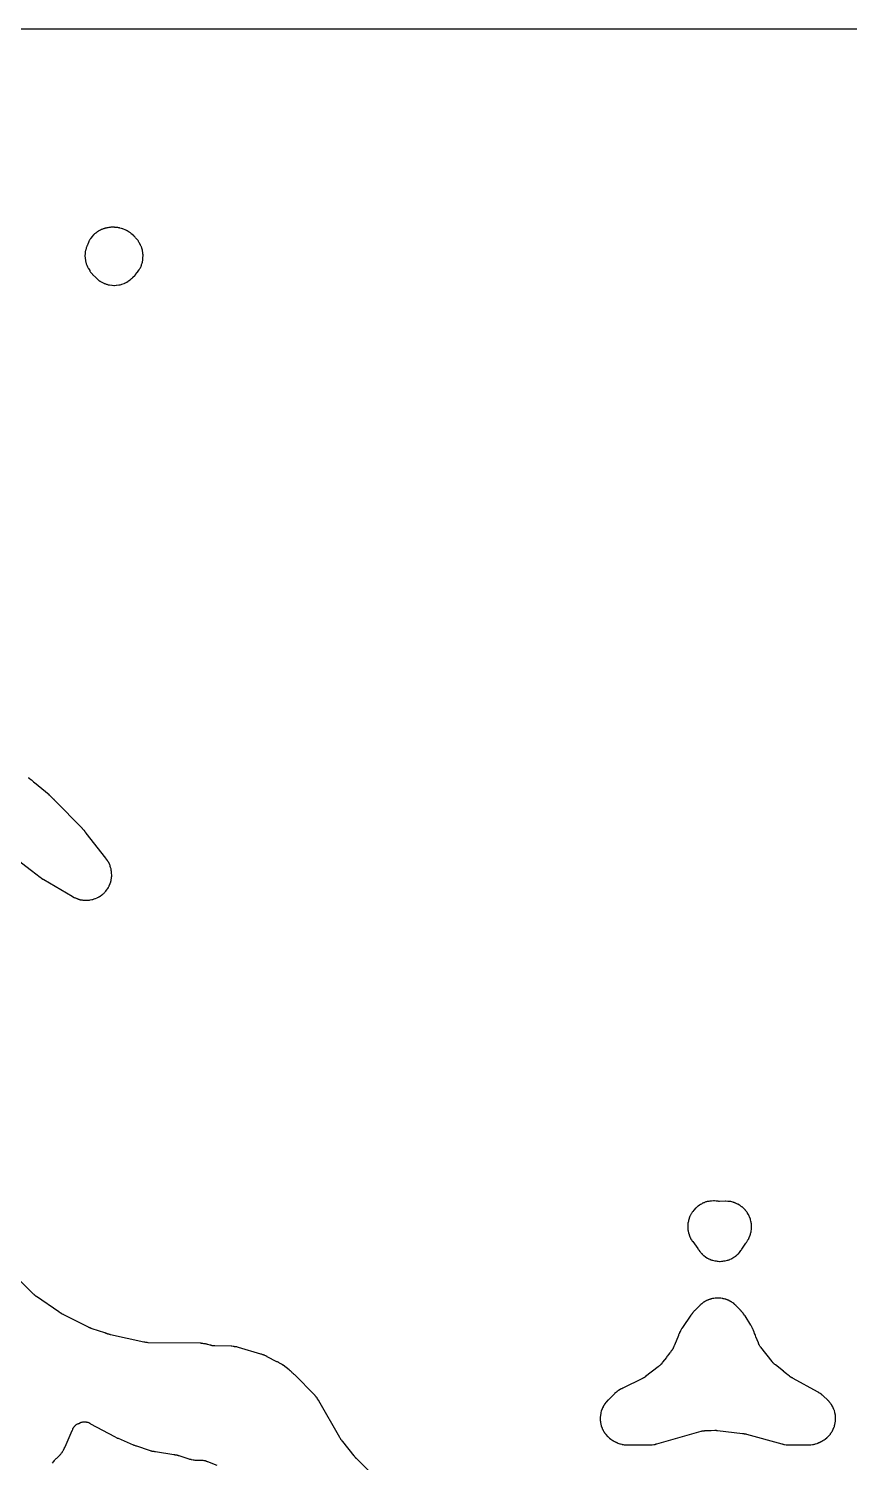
# Model space of a CAD drawing. Header units: millimetres. Extents: x 0 to 300, y 0 to 300.
# Drawn here: x 81.4 to 161.5, y 160 to 300.1 of the extents above; entities that cross this region are included whole.
import ezdxf

# ---------------------------------------------------------------- set-up
doc = ezdxf.new("R2010")
doc.units = ezdxf.units.MM
doc.layers.add('CUT', color=7, linetype='CONTINUOUS')

msp = doc.modelspace()

# ---------------------------------------------------------------- linework, layer by layer
at = {"layer": 'CUT'}
for points in [[(0.57, 300.05), (299.43, 300.05)], [(77.44, 221.07), (82.52, 217.15), (82.56, 217.13), (82.58, 217.12), (82.61, 217.09), (82.63, 217.08), (82.65, 217.07), (82.66, 217.06), (82.79, 216.98), (82.81, 216.97), (82.83, 216.95), (82.85, 216.94), (82.88, 216.92), (85.65, 215.29), (85.78, 215.21), (85.82, 215.18), (85.87, 215.16), (85.93, 215.14), (85.97, 215.13), (85.98, 215.13), (86.13, 215.07), (86.17, 215.06), (86.19, 215.04), (86.2, 215.04), (86.22, 215.03), (86.24, 215.02), (86.27, 215.01), (86.29, 215.01), (86.3, 215), (86.31, 215), (86.33, 214.99), (86.34, 214.99), (86.35, 214.99), (86.36, 214.99), (86.38, 214.98), (86.4, 214.97), (86.43, 214.97), (86.45, 214.96), (86.47, 214.96), (86.48, 214.96), (86.5, 214.95), (86.54, 214.95), (86.56, 214.95), (86.65, 214.93), (86.69, 214.92), (86.75, 214.91), (86.78, 214.91), (86.81, 214.91), (86.84, 214.9), (86.9, 214.9), (86.95, 214.9), (86.98, 214.9), (87.18, 214.91), (87.22, 214.91), (87.28, 214.91), (87.34, 214.92), (87.43, 214.94), (87.59, 214.97), (87.6, 214.97), (87.64, 214.98), (87.67, 214.98), (87.73, 215), (87.82, 215.03), (87.9, 215.06), (87.93, 215.08), (88.09, 215.14), (88.14, 215.16), (88.24, 215.21), (88.27, 215.23), (88.29, 215.24), (88.3, 215.25), (88.33, 215.27), (88.35, 215.28), (88.38, 215.3), (88.4, 215.32), (88.55, 215.42), (88.62, 215.47), (88.64, 215.49), (88.69, 215.53), (88.74, 215.57), (88.78, 215.61), (88.82, 215.66), (88.84, 215.69), (88.86, 215.71), (88.9, 215.75), (88.95, 215.8), (89.02, 215.89), (89.05, 215.94), (89.06, 215.95), (89.07, 215.96), (89.07, 215.97), (89.08, 215.98), (89.09, 215.99), (89.09, 216), (89.1, 216.01), (89.11, 216.02), (89.12, 216.04), (89.14, 216.06), (89.19, 216.14), (89.22, 216.19), (89.24, 216.24), (89.26, 216.29), (89.26, 216.32), (89.28, 216.35), (89.3, 216.38), (89.36, 216.55), (89.38, 216.58), (89.39, 216.6), (89.39, 216.61), (89.41, 216.65), (89.42, 216.68), (89.43, 216.72), (89.44, 216.76), (89.45, 216.78), (89.46, 216.83), (89.46, 216.84), (89.47, 216.88), (89.47, 216.92), (89.47, 216.94), (89.47, 216.95), (89.49, 217.03), (89.5, 217.07), (89.51, 217.13), (89.51, 217.16), (89.51, 217.19), (89.52, 217.22), (89.52, 217.28), (89.52, 217.33), (89.52, 217.36), (89.51, 217.56), (89.51, 217.6), (89.51, 217.66), (89.5, 217.72), (89.48, 217.8), (89.46, 217.92), (89.45, 217.99), (89.43, 218.05), (89.41, 218.11), (89.39, 218.15), (89.38, 218.18), (89.38, 218.19), (89.37, 218.24), (89.36, 218.29), (89.34, 218.35), (89.32, 218.4), (89.21, 218.62), (89.19, 218.65), (89.18, 218.67), (89.17, 218.68), (89.15, 218.71), (89.14, 218.73), (89.12, 218.76), (89.1, 218.8), (89, 218.93), (88.99, 218.93), (88.98, 218.96), (88.97, 218.96), (88.96, 218.98), (88.94, 219), (87.02, 221.46), (87.02, 221.47), (87.01, 221.48), (86.99, 221.5), (86.99, 221.51), (86.98, 221.52), (86.97, 221.53), (86.96, 221.54), (86.95, 221.56), (86.95, 221.57), (86.94, 221.59), (86.93, 221.6), (86.92, 221.61), (86.91, 221.62), (86.91, 221.63), (86.9, 221.64), (86.89, 221.65), (86.88, 221.67), (86.86, 221.69), (86.85, 221.7), (86.84, 221.72), (86.83, 221.75), (86.78, 221.79), (86.68, 221.89), (86.67, 221.9), (86.67, 221.91), (83.95, 224.68), (83.94, 224.68), (83.93, 224.69), (83.92, 224.7), (83.91, 224.72), (83.89, 224.74), (83.88, 224.75), (83.84, 224.79), (83.83, 224.79), (83.72, 224.9), (83.65, 224.97), (83.61, 225.02), (83.57, 225.05), (83.55, 225.07), (83.51, 225.11), (83.47, 225.14), (83.46, 225.15), (83.45, 225.15), (83.45, 225.16), (83.44, 225.16), (83.43, 225.17), (83.41, 225.19), (83.4, 225.2), (81.98, 226.38), (81.96, 226.39), (81.95, 226.41), (81.94, 226.41), (81.93, 226.42), (81.93, 226.43), (81.89, 226.47), (81.85, 226.51), (81.78, 226.57), (81.71, 226.63), (81.68, 226.65), (81.64, 226.68), (81.47, 226.8), (81.46, 226.82), (81.45, 226.82), (81.4, 226.86)], [(115.17, 158.61), (113.54, 160.24), (113.52, 160.26), (113.48, 160.31), (113.45, 160.33), (113.43, 160.34), (113.43, 160.35), (113.4, 160.36), (113.38, 160.38), (113.34, 160.42), (113.32, 160.44), (113.29, 160.48), (113.26, 160.53), (113.24, 160.58), (113.2, 160.62), (113.2, 160.63), (112.07, 162.03), (112.06, 162.03), (112.05, 162.04), (112.04, 162.05), (112.04, 162.06), (112.03, 162.07), (112, 162.12), (111.96, 162.17), (111.93, 162.2), (111.91, 162.23), (111.9, 162.24), (111.89, 162.25), (111.88, 162.26), (111.86, 162.29), (111.85, 162.31), (111.82, 162.37), (111.79, 162.41), (111.78, 162.43), (109.74, 166), (109.73, 166.02), (109.7, 166.06), (109.7, 166.07), (109.62, 166.19), (109.6, 166.23), (109.59, 166.24), (109.59, 166.25), (109.57, 166.29), (109.53, 166.33), (109.49, 166.37), (109.49, 166.38), (109.46, 166.41), (109.45, 166.43), (109.39, 166.5), (109.38, 166.5), (109.37, 166.51), (109.35, 166.55), (109.31, 166.59), (107.39, 168.55), (107.34, 168.59), (107.3, 168.62), (107.29, 168.63), (107.25, 168.65), (107.23, 168.67), (107.21, 168.69), (107.19, 168.71), (107.15, 168.75), (107.1, 168.8), (107.03, 168.86), (106.96, 168.92), (106.95, 168.93), (106.89, 168.99), (106.85, 169.02), (106.84, 169.03), (106.25, 169.48), (106.22, 169.5), (106.19, 169.52), (106.18, 169.53), (106.1, 169.58), (106.09, 169.58), (106.04, 169.61), (105.91, 169.69), (105.86, 169.72), (105.85, 169.72), (105.82, 169.74), (105.81, 169.75), (105.8, 169.76), (105.78, 169.77), (105.76, 169.78), (105.7, 169.8), (105.68, 169.81), (105.64, 169.82), (104.71, 170.31), (104.69, 170.32), (104.68, 170.33), (104.67, 170.34), (104.66, 170.34), (104.62, 170.37), (104.58, 170.39), (104.57, 170.39), (104.54, 170.4), (104.53, 170.41), (104.52, 170.41), (104.47, 170.43), (104.46, 170.43), (104.45, 170.43), (104.44, 170.44), (104.42, 170.45), (104.41, 170.45), (104.38, 170.46), (104.34, 170.48), (104.3, 170.49), (104.26, 170.51), (104.2, 170.53), (104.14, 170.55), (104.08, 170.56), (101.88, 171.22), (101.8, 171.25), (101.74, 171.27), (101.67, 171.28), (101.61, 171.28), (101.6, 171.28), (101.51, 171.29), (101.48, 171.3), (101.46, 171.3), (101.44, 171.31), (101.43, 171.31), (101.37, 171.32), (101.25, 171.33), (101.2, 171.33), (101.17, 171.33), (99.58, 171.38), (99.56, 171.38), (99.54, 171.38), (99.53, 171.38), (99.45, 171.39), (99.4, 171.39), (99.37, 171.39), (99.36, 171.39), (99.33, 171.39), (99.29, 171.4), (99.25, 171.41), (99.23, 171.42), (99.22, 171.42), (99.21, 171.43), (99.18, 171.43), (99.16, 171.44), (99.12, 171.45), (98.9, 171.5), (98.88, 171.51), (98.87, 171.51), (98.8, 171.53), (98.77, 171.53), (98.76, 171.53), (98.74, 171.54), (98.68, 171.56), (98.63, 171.57), (98.62, 171.57), (98.58, 171.58), (98.53, 171.58), (98.52, 171.58), (98.5, 171.58), (98.4, 171.6), (98.36, 171.61), (98.35, 171.61), (98.31, 171.61), (98.3, 171.61), (98.24, 171.62), (98.19, 171.62), (98.14, 171.62), (93.07, 171.68), (92.97, 171.69), (92.96, 171.69), (92.9, 171.7), (92.84, 171.7), (92.75, 171.72), (92.7, 171.72), (92.66, 171.73), (89.41, 172.46), (89.37, 172.47), (89.35, 172.48), (89.34, 172.48), (89.3, 172.49), (89.25, 172.5), (89.24, 172.5), (89.23, 172.5), (89.23, 172.51), (89.2, 172.51), (89.18, 172.52), (89.17, 172.52), (89.16, 172.52), (89.14, 172.53), (89.13, 172.53), (89.11, 172.54), (89.1, 172.54), (89.09, 172.54), (89.09, 172.55), (89.08, 172.55), (89.07, 172.55), (89.06, 172.55), (89.04, 172.56), (89.03, 172.57), (89.02, 172.57), (89, 172.58), (88.99, 172.58), (88.98, 172.59), (88.95, 172.6), (88.93, 172.61), (88.91, 172.61), (88.89, 172.62), (88.88, 172.62), (88.87, 172.62), (88.87, 172.63), (88.84, 172.63), (87.62, 173.04), (87.6, 173.05), (87.54, 173.07), (87.51, 173.08), (87.49, 173.09), (87.48, 173.09), (87.46, 173.1), (87.44, 173.11), (87.41, 173.12), (87.39, 173.13), (87.38, 173.13), (87.36, 173.14), (87.34, 173.15), (87.33, 173.16), (87.32, 173.16), (87.31, 173.17), (87.28, 173.18), (87.24, 173.21), (84.85, 174.41), (84.81, 174.42), (84.8, 174.43), (84.79, 174.43), (84.78, 174.44), (84.72, 174.46), (84.71, 174.47), (84.67, 174.48), (84.65, 174.5), (84.63, 174.51), (84.62, 174.52), (84.6, 174.54), (84.58, 174.55), (84.58, 174.56), (84.56, 174.57), (84.55, 174.57), (84.53, 174.58), (84.52, 174.58), (84.52, 174.59), (84.51, 174.59), (84.5, 174.59), (84.47, 174.62), (84.46, 174.62), (84.43, 174.65), (84.38, 174.68), (84.36, 174.69), (82.18, 176.19), (82.17, 176.19), (82.15, 176.2), (82.09, 176.25), (82.08, 176.25), (82.04, 176.29), (82.02, 176.3), (82, 176.32), (81.99, 176.33), (81.98, 176.34), (81.94, 176.38), (81.89, 176.42), (81.88, 176.42), (81.86, 176.44), (81.84, 176.45), (78.69, 179.61)], [(83.74, 159.92), (83.85, 160.05), (83.88, 160.09), (83.93, 160.16), (83.94, 160.17), (83.94, 160.18), (83.97, 160.23), (83.98, 160.25), (84, 160.27), (84.01, 160.28), (84.02, 160.29), (84.06, 160.33), (84.07, 160.34), (84.11, 160.37), (84.16, 160.41), (84.21, 160.45), (84.26, 160.5), (84.28, 160.52), (84.32, 160.55), (84.36, 160.6), (84.41, 160.65), (84.42, 160.66), (84.43, 160.67), (84.48, 160.72), (84.52, 160.78), (84.54, 160.8), (84.63, 160.93), (84.65, 160.95), (84.67, 160.97), (84.71, 161.02), (84.73, 161.05), (84.76, 161.09), (84.78, 161.14), (84.8, 161.19), (84.88, 161.34), (84.93, 161.45), (84.94, 161.46), (84.96, 161.5), (85.67, 163.09), (85.68, 163.1), (85.7, 163.15), (85.72, 163.21), (85.72, 163.23), (85.72, 163.24), (85.73, 163.24), (85.73, 163.25), (85.73, 163.26), (85.73, 163.27), (85.74, 163.29), (85.76, 163.32), (85.78, 163.35), (85.79, 163.37), (85.8, 163.4), (85.81, 163.41), (85.81, 163.42), (85.84, 163.45), (85.85, 163.47), (85.86, 163.47), (85.87, 163.5), (85.88, 163.51), (85.93, 163.55), (85.94, 163.58), (85.97, 163.6), (86.02, 163.65), (86.08, 163.69), (86.13, 163.72), (86.19, 163.75), (86.2, 163.75), (86.23, 163.76), (86.25, 163.77), (86.29, 163.79), (86.3, 163.79), (86.46, 163.87), (86.47, 163.88), (86.53, 163.91), (86.59, 163.92), (86.62, 163.93), (86.63, 163.93), (86.7, 163.94), (86.71, 163.94), (86.75, 163.95), (86.79, 163.95), (86.82, 163.95), (86.86, 163.95), (86.92, 163.95), (86.99, 163.94), (87, 163.94), (87.04, 163.94), (87.07, 163.93), (87.15, 163.92), (87.16, 163.92), (87.19, 163.91), (87.24, 163.9), (87.25, 163.89), (87.29, 163.87), (87.31, 163.86), (87.36, 163.83), (87.37, 163.82), (87.38, 163.82), (87.41, 163.8), (87.46, 163.77), (89.78, 162.52), (90.03, 162.39), (90.04, 162.38), (90.06, 162.37), (90.14, 162.34), (90.15, 162.34), (91.62, 161.71), (91.67, 161.69), (91.69, 161.68), (91.75, 161.66), (91.8, 161.64), (91.82, 161.64), (91.87, 161.62), (91.9, 161.61), (91.91, 161.61), (91.93, 161.6), (93.19, 161.17), (93.28, 161.14), (93.34, 161.12), (93.41, 161.11), (93.42, 161.11), (93.45, 161.1), (93.47, 161.09), (93.48, 161.09), (93.5, 161.08), (93.56, 161.07), (93.59, 161.07), (93.61, 161.07), (93.62, 161.07), (93.69, 161.05), (93.75, 161.05), (93.76, 161.05), (93.78, 161.05), (95.57, 160.77), (95.63, 160.76), (95.65, 160.75), (95.66, 160.75), (95.68, 160.74), (95.71, 160.74), (95.74, 160.73), (95.8, 160.73), (95.83, 160.73), (95.85, 160.73), (95.86, 160.73), (95.86, 160.72), (95.87, 160.72), (95.88, 160.72), (95.89, 160.72), (95.9, 160.71), (95.91, 160.71), (95.92, 160.71), (95.96, 160.69), (95.98, 160.69), (96, 160.68), (96.01, 160.68), (96.02, 160.67), (96.03, 160.67), (96.05, 160.66), (96.07, 160.66), (97.04, 160.34), (97.06, 160.34), (97.1, 160.32), (97.12, 160.32), (97.13, 160.32), (97.17, 160.3), (97.23, 160.29), (97.28, 160.28), (97.47, 160.24), (97.53, 160.23), (97.63, 160.22), (97.69, 160.22), (97.76, 160.22), (98.36, 160.19), (98.39, 160.19), (98.43, 160.19), (98.52, 160.18), (98.56, 160.18), (98.58, 160.17), (98.59, 160.17), (98.6, 160.17), (98.64, 160.16), (98.66, 160.15), (98.67, 160.15), (98.68, 160.15), (98.69, 160.14), (98.7, 160.14), (98.71, 160.14), (98.72, 160.13), (98.73, 160.13), (98.75, 160.12), (98.76, 160.12), (98.77, 160.12), (98.84, 160.08), (98.87, 160.07), (99.78, 159.73)]]:
    msp.add_lwpolyline(points, dxfattribs=at)
for points in [[(86.96, 277.33), (86.98, 277.28), (87, 277.22), (87, 277.21), (87.02, 277.14), (87.04, 277.07), (87.09, 276.94), (87.1, 276.91), (87.11, 276.89), (87.11, 276.88), (87.12, 276.86), (87.12, 276.85), (87.13, 276.84), (87.13, 276.83), (87.14, 276.81), (87.16, 276.77), (87.23, 276.64), (87.25, 276.61), (87.37, 276.41), (87.38, 276.39), (87.4, 276.36), (87.41, 276.34), (87.46, 276.27), (87.51, 276.21), (87.58, 276.14), (87.62, 276.09), (87.64, 276.08), (87.65, 276.07), (87.66, 276.06), (87.66, 276.05), (87.98, 275.73), (88.1, 275.61), (88.14, 275.57), (88.19, 275.53), (88.27, 275.46), (88.31, 275.43), (88.35, 275.41), (88.37, 275.39), (88.39, 275.38), (88.43, 275.35), (88.48, 275.32), (88.56, 275.28), (88.74, 275.19), (88.78, 275.17), (88.8, 275.16), (88.86, 275.14), (88.97, 275.1), (89.04, 275.08), (89.11, 275.06), (89.12, 275.06), (89.18, 275.04), (89.23, 275.02), (89.29, 275.01), (89.53, 274.98), (89.56, 274.98), (89.72, 274.97), (89.8, 274.97), (89.96, 274.98), (89.99, 274.98), (90.23, 275.01), (90.29, 275.02), (90.3, 275.03), (90.33, 275.04), (90.34, 275.04), (90.44, 275.06), (90.52, 275.09), (90.74, 275.17), (90.8, 275.19), (90.84, 275.21), (90.87, 275.23), (90.92, 275.25), (90.96, 275.27), (90.97, 275.27), (91.02, 275.3), (91.1, 275.35), (91.11, 275.36), (91.14, 275.38), (91.17, 275.4), (91.33, 275.52), (91.39, 275.58), (91.41, 275.59), (91.42, 275.6), (91.46, 275.63), (91.51, 275.67), (91.54, 275.71), (91.58, 275.75), (91.58, 275.76), (91.77, 275.95), (91.83, 276.01), (91.85, 276.04), (92.01, 276.22), (92.04, 276.27), (92.16, 276.45), (92.18, 276.47), (92.19, 276.49), (92.2, 276.5), (92.2, 276.51), (92.21, 276.52), (92.23, 276.55), (92.23, 276.56), (92.24, 276.56), (92.24, 276.57), (92.28, 276.63), (92.32, 276.69), (92.36, 276.77), (92.38, 276.81), (92.4, 276.87), (92.42, 276.92), (92.43, 276.98), (92.44, 277), (92.48, 277.15), (92.49, 277.16), (92.51, 277.22), (92.53, 277.27), (92.54, 277.33), (92.55, 277.39), (92.56, 277.44), (92.57, 277.56), (92.57, 277.61), (92.57, 277.69), (92.58, 277.87), (92.58, 277.9), (92.58, 277.94), (92.58, 278), (92.57, 278.03), (92.57, 278.06), (92.57, 278.09), (92.56, 278.15), (92.55, 278.19), (92.52, 278.35), (92.51, 278.4), (92.48, 278.52), (92.48, 278.53), (92.47, 278.58), (92.46, 278.63), (92.44, 278.69), (92.42, 278.74), (92.4, 278.78), (92.37, 278.82), (92.36, 278.84), (92.34, 278.89), (92.33, 278.92), (92.31, 278.96), (92.29, 278.99), (92.28, 279), (92.28, 279.01), (92.26, 279.06), (92.23, 279.1), (92.22, 279.12), (92.21, 279.13), (92.2, 279.16), (92.18, 279.19), (92.14, 279.25), (92.14, 279.26), (92.13, 279.27), (92.12, 279.3), (92.09, 279.35), (92.06, 279.39), (92.03, 279.43), (91.97, 279.49), (91.95, 279.51), (91.85, 279.62), (91.81, 279.67), (91.77, 279.7), (91.76, 279.71), (91.73, 279.75), (91.67, 279.8), (91.48, 279.98), (91.46, 279.99), (91.45, 280), (91.42, 280.03), (91.39, 280.07), (91.35, 280.1), (91.28, 280.15), (91.25, 280.17), (91.24, 280.17), (91.23, 280.18), (91.2, 280.2), (91.19, 280.2), (91.18, 280.21), (91.15, 280.23), (91.14, 280.24), (91.1, 280.26), (91.06, 280.29), (91.01, 280.31), (90.99, 280.32), (90.97, 280.33), (90.96, 280.33), (90.89, 280.37), (90.84, 280.39), (90.66, 280.46), (90.63, 280.47), (90.6, 280.48), (90.48, 280.52), (90.44, 280.53), (90.31, 280.57), (90.3, 280.57), (90.27, 280.58), (90.24, 280.59), (90.19, 280.61), (90.13, 280.62), (90.07, 280.62), (90.03, 280.62), (89.84, 280.64), (89.79, 280.65), (89.76, 280.65), (89.75, 280.65), (89.64, 280.66), (89.56, 280.66), (89.46, 280.65), (89.45, 280.65), (89.42, 280.65), (89.37, 280.64), (89.31, 280.63), (89.3, 280.63), (89.23, 280.63), (89.15, 280.61), (89.11, 280.6), (89.03, 280.58), (88.98, 280.57), (88.96, 280.57), (88.9, 280.56), (88.89, 280.55), (88.86, 280.54), (88.85, 280.54), (88.84, 280.54), (88.79, 280.52), (88.78, 280.52), (88.77, 280.51), (88.74, 280.5), (88.73, 280.5), (88.72, 280.49), (88.71, 280.49), (88.7, 280.49), (88.68, 280.48), (88.61, 280.46), (88.56, 280.44), (88.5, 280.42), (88.46, 280.39), (88.45, 280.39), (88.44, 280.38), (88.4, 280.37), (88.34, 280.34), (88.27, 280.3), (88.22, 280.26), (88.21, 280.26), (88.19, 280.25), (88.18, 280.24), (88.17, 280.23), (88.14, 280.21), (88.13, 280.2), (88.1, 280.19), (87.99, 280.11), (87.96, 280.08), (87.95, 280.08), (87.95, 280.07), (87.94, 280.07), (87.94, 280.06), (87.93, 280.06), (87.91, 280.04), (87.89, 280.03), (87.85, 280), (87.79, 279.94), (87.76, 279.91), (87.72, 279.87), (87.62, 279.75), (87.61, 279.74), (87.49, 279.59), (87.46, 279.54), (87.45, 279.53), (87.44, 279.52), (87.42, 279.49), (87.42, 279.48), (87.4, 279.46), (87.39, 279.44), (87.33, 279.34), (87.3, 279.29), (87.28, 279.25), (87.28, 279.24), (87.26, 279.2), (87.26, 279.19), (87.24, 279.14), (87.24, 279.12), (87.23, 279.09), (87.22, 279.08), (87.12, 278.85), (87.1, 278.81), (87.08, 278.77), (87.06, 278.71), (87.04, 278.65), (87.03, 278.61), (86.99, 278.45), (86.97, 278.39), (86.95, 278.34), (86.94, 278.28), (86.92, 278.12), (86.92, 278.07), (86.92, 278.05), (86.92, 278.04), (86.91, 277.89), (86.91, 277.82), (86.92, 277.66), (86.92, 277.63), (86.95, 277.39)], [(145.8, 182.53), (145.81, 182.48), (145.81, 182.46), (145.83, 182.4), (145.88, 182.26), (145.88, 182.25), (145.89, 182.22), (145.89, 182.19), (145.91, 182.14), (145.93, 182.09), (145.93, 182.08), (145.95, 182.04), (145.95, 182.03), (145.96, 182.01), (145.97, 181.99), (145.98, 181.98), (146.06, 181.81), (146.09, 181.77), (146.09, 181.76), (146.1, 181.75), (146.11, 181.72), (146.15, 181.67), (146.18, 181.61), (146.2, 181.6), (146.21, 181.59), (146.23, 181.57), (146.23, 181.56), (146.73, 180.89), (146.74, 180.87), (146.75, 180.84), (146.76, 180.82), (146.79, 180.77), (146.83, 180.72), (146.94, 180.59), (146.95, 180.57), (146.96, 180.56), (146.98, 180.53), (147.02, 180.48), (147.03, 180.48), (147.06, 180.44), (147.07, 180.43), (147.1, 180.4), (147.11, 180.38), (147.15, 180.35), (147.16, 180.34), (147.17, 180.33), (147.21, 180.28), (147.26, 180.24), (147.31, 180.2), (147.32, 180.19), (147.48, 180.07), (147.53, 180.04), (147.68, 179.95), (147.74, 179.91), (147.75, 179.91), (147.76, 179.91), (147.77, 179.9), (147.78, 179.9), (147.79, 179.89), (147.8, 179.89), (147.82, 179.87), (147.9, 179.83), (147.91, 179.82), (147.92, 179.82), (147.95, 179.81), (147.97, 179.8), (148.01, 179.79), (148.02, 179.78), (148.04, 179.78), (148.05, 179.77), (148.09, 179.76), (148.11, 179.75), (148.16, 179.74), (148.17, 179.74), (148.18, 179.74), (148.38, 179.69), (148.45, 179.67), (148.5, 179.67), (148.52, 179.67), (148.53, 179.67), (148.63, 179.65), (148.67, 179.64), (148.69, 179.64), (148.72, 179.64), (148.73, 179.64), (148.85, 179.63), (148.93, 179.63), (149.06, 179.64), (149.07, 179.64), (149.1, 179.64), (149.12, 179.64), (149.16, 179.65), (149.26, 179.67), (149.27, 179.67), (149.29, 179.67), (149.34, 179.67), (149.41, 179.69), (149.62, 179.74), (149.64, 179.75), (149.69, 179.76), (149.7, 179.76), (149.71, 179.76), (149.75, 179.77), (149.8, 179.79), (149.85, 179.81), (149.9, 179.83), (150.02, 179.89), (150.04, 179.9), (150.08, 179.92), (150.15, 179.96), (150.2, 180), (150.21, 180), (150.23, 180.02), (150.24, 180.02), (150.25, 180.03), (150.28, 180.05), (150.29, 180.06), (150.32, 180.07), (150.43, 180.15), (150.46, 180.18), (150.47, 180.18), (150.47, 180.19), (150.48, 180.19), (150.49, 180.2), (150.51, 180.22), (150.53, 180.23), (150.57, 180.26), (150.63, 180.32), (150.66, 180.35), (150.69, 180.37), (150.77, 180.46), (150.8, 180.5), (150.83, 180.54), (150.84, 180.55), (150.95, 180.71), (151, 180.76), (151.03, 180.81), (151.43, 181.39), (151.48, 181.46), (151.51, 181.52), (151.51, 181.53), (151.54, 181.57), (151.55, 181.59), (151.57, 181.65), (151.59, 181.67), (151.61, 181.7), (151.63, 181.72), (151.65, 181.75), (151.68, 181.79), (151.7, 181.84), (151.71, 181.88), (151.72, 181.89), (151.73, 181.92), (151.74, 181.94), (151.75, 181.98), (151.76, 182), (151.77, 182.02), (151.78, 182.03), (151.79, 182.05), (151.79, 182.06), (151.8, 182.07), (151.81, 182.1), (151.82, 182.12), (151.83, 182.15), (151.83, 182.16), (151.84, 182.18), (151.85, 182.2), (151.85, 182.21), (151.86, 182.23), (151.86, 182.25), (151.87, 182.26), (151.87, 182.29), (151.88, 182.3), (151.91, 182.44), (151.93, 182.49), (151.94, 182.55), (151.97, 182.79), (151.97, 182.82), (151.98, 182.97), (151.98, 183.05), (151.97, 183.18), (151.97, 183.19), (151.97, 183.22), (151.97, 183.24), (151.96, 183.28), (151.94, 183.38), (151.94, 183.39), (151.94, 183.41), (151.94, 183.46), (151.92, 183.54), (151.88, 183.7), (151.86, 183.76), (151.79, 183.97), (151.78, 183.99), (151.76, 184.04), (151.75, 184.05), (151.74, 184.07), (151.73, 184.09), (151.73, 184.1), (151.72, 184.12), (151.71, 184.13), (151.71, 184.14), (151.7, 184.15), (151.7, 184.16), (151.69, 184.18), (151.67, 184.2), (151.65, 184.24), (151.56, 184.39), (151.52, 184.45), (151.46, 184.52), (151.45, 184.54), (151.43, 184.57), (151.4, 184.6), (151.39, 184.62), (151.35, 184.66), (151.33, 184.69), (151.31, 184.71), (151.27, 184.76), (151.23, 184.8), (151.18, 184.84), (151.13, 184.88), (151.09, 184.91), (151.08, 184.91), (151.05, 184.94), (151.05, 184.95), (151.01, 184.97), (150.86, 185.08), (150.79, 185.13), (150.64, 185.21), (150.61, 185.23), (150.41, 185.32), (150.38, 185.33), (150.36, 185.34), (150.33, 185.35), (150.3, 185.36), (150.27, 185.37), (150.25, 185.38), (150.24, 185.38), (150.23, 185.39), (150.22, 185.39), (150.21, 185.39), (150.18, 185.4), (150.16, 185.4), (149.94, 185.46), (149.86, 185.48), (149.79, 185.48), (149.78, 185.48), (149.71, 185.49), (149.67, 185.49), (149.47, 185.5), (149.43, 185.5), (148.86, 185.49), (148.78, 185.49), (148.73, 185.5), (148.66, 185.5), (148.63, 185.5), (148.57, 185.51), (148.54, 185.51), (148.51, 185.51), (148.35, 185.53), (148.31, 185.53), (148.26, 185.53), (148.07, 185.52), (148.03, 185.52), (147.97, 185.52), (147.91, 185.51), (147.82, 185.49), (147.71, 185.47), (147.69, 185.47), (147.66, 185.46), (147.64, 185.46), (147.58, 185.45), (147.53, 185.43), (147.39, 185.37), (147.38, 185.37), (147.36, 185.36), (147.34, 185.36), (147.28, 185.34), (147.23, 185.32), (147.19, 185.3), (147.18, 185.29), (147.17, 185.29), (147.16, 185.28), (147.14, 185.26), (147.13, 185.26), (147.08, 185.23), (146.99, 185.18), (146.97, 185.17), (146.96, 185.16), (146.95, 185.16), (146.93, 185.14), (146.9, 185.12), (146.76, 185.03), (146.75, 185.03), (146.72, 185.01), (146.67, 184.97), (146.63, 184.93), (146.59, 184.89), (146.54, 184.84), (146.52, 184.82), (146.38, 184.67), (146.34, 184.63), (146.24, 184.51), (146.21, 184.48), (146.19, 184.44), (146.1, 184.29), (146.08, 184.26), (145.99, 184.09), (145.96, 184.03), (145.92, 183.93), (145.9, 183.86), (145.89, 183.83), (145.83, 183.63), (145.81, 183.58), (145.78, 183.44), (145.77, 183.39), (145.77, 183.38), (145.77, 183.37), (145.76, 183.31), (145.75, 183.21), (145.75, 183.15), (145.75, 182.91), (145.75, 182.86), (145.76, 182.75), (145.77, 182.69), (145.77, 182.68), (145.77, 182.67), (145.78, 182.63), (145.79, 182.61)], [(137.21, 164.09), (137.21, 164.04), (137.22, 164), (137.23, 163.94), (137.24, 163.85), (137.25, 163.79), (137.25, 163.78), (137.26, 163.77), (137.28, 163.69), (137.28, 163.68), (137.29, 163.64), (137.29, 163.63), (137.29, 163.61), (137.31, 163.55), (137.36, 163.4), (137.37, 163.38), (137.38, 163.35), (137.39, 163.32), (137.41, 163.28), (137.43, 163.23), (137.45, 163.2), (137.46, 163.18), (137.47, 163.17), (137.47, 163.16), (137.47, 163.15), (137.48, 163.13), (137.49, 163.12), (137.5, 163.1), (137.54, 163.04), (137.57, 162.99), (137.58, 162.97), (137.59, 162.95), (137.59, 162.94), (137.62, 162.89), (137.64, 162.87), (137.65, 162.86), (137.69, 162.81), (137.69, 162.8), (137.71, 162.78), (137.71, 162.77), (137.72, 162.75), (137.73, 162.74), (137.74, 162.74), (137.75, 162.73), (137.76, 162.71), (137.76, 162.7), (137.77, 162.69), (137.89, 162.55), (137.91, 162.54), (137.92, 162.53), (137.93, 162.52), (137.94, 162.51), (137.98, 162.47), (138.07, 162.38), (138.1, 162.36), (138.12, 162.35), (138.24, 162.26), (138.25, 162.25), (138.27, 162.23), (138.29, 162.21), (138.3, 162.21), (138.31, 162.2), (138.32, 162.2), (138.34, 162.19), (138.35, 162.18), (138.37, 162.17), (138.39, 162.16), (138.4, 162.15), (138.42, 162.13), (138.44, 162.12), (138.45, 162.12), (138.46, 162.11), (138.47, 162.11), (138.48, 162.1), (138.5, 162.09), (138.51, 162.08), (138.53, 162.07), (138.67, 162), (138.7, 161.99), (138.71, 161.99), (138.72, 161.98), (138.73, 161.97), (138.74, 161.97), (138.75, 161.96), (138.77, 161.95), (138.8, 161.94), (138.81, 161.93), (138.82, 161.93), (138.85, 161.92), (138.87, 161.9), (138.92, 161.88), (139.12, 161.81), (139.14, 161.81), (139.16, 161.8), (139.2, 161.79), (139.3, 161.76), (139.35, 161.75), (139.4, 161.74), (139.42, 161.74), (139.45, 161.73), (139.54, 161.72), (139.55, 161.72), (139.64, 161.71), (139.65, 161.71), (139.66, 161.7), (139.67, 161.7), (139.68, 161.7), (139.69, 161.7), (139.7, 161.7), (139.71, 161.7), (139.74, 161.7), (139.75, 161.7), (139.79, 161.7), (139.81, 161.7), (139.82, 161.7), (139.83, 161.69), (139.86, 161.69), (139.9, 161.69), (139.91, 161.69), (139.94, 161.69), (139.95, 161.69), (142, 161.7), (142.01, 161.7), (142.04, 161.7), (142.08, 161.7), (142.15, 161.7), (142.19, 161.71), (142.23, 161.71), (142.24, 161.71), (142.25, 161.71), (142.26, 161.72), (142.28, 161.72), (142.43, 161.74), (142.44, 161.74), (142.45, 161.74), (142.49, 161.74), (142.56, 161.75), (142.58, 161.76), (142.61, 161.77), (142.62, 161.77), (142.63, 161.77), (142.65, 161.78), (142.68, 161.79), (142.7, 161.79), (142.71, 161.8), (142.72, 161.8), (147.06, 163.03), (147.09, 163.04), (147.1, 163.04), (147.16, 163.06), (147.21, 163.06), (147.23, 163.07), (147.25, 163.07), (147.3, 163.07), (147.38, 163.08), (147.43, 163.09), (147.55, 163.1), (147.61, 163.1), (147.63, 163.1), (148.04, 163.12), (148.38, 163.13), (148.41, 163.13), (148.42, 163.13), (148.44, 163.13), (148.45, 163.13), (148.46, 163.13), (148.51, 163.13), (148.56, 163.12), (148.57, 163.12), (148.63, 163.11), (148.64, 163.11), (151.1, 162.81), (151.17, 162.81), (151.18, 162.81), (151.19, 162.81), (151.2, 162.81), (151.22, 162.81), (151.27, 162.79), (151.29, 162.79), (151.31, 162.79), (151.32, 162.79), (151.34, 162.78), (151.36, 162.78), (151.37, 162.78), (151.38, 162.78), (151.39, 162.77), (151.4, 162.77), (151.41, 162.77), (151.47, 162.76), (154.95, 161.8), (154.98, 161.79), (155.03, 161.78), (155.06, 161.77), (155.12, 161.75), (155.15, 161.75), (155.16, 161.75), (155.17, 161.75), (155.18, 161.74), (155.19, 161.74), (155.2, 161.74), (155.21, 161.74), (155.37, 161.72), (155.38, 161.72), (155.39, 161.71), (155.4, 161.71), (155.42, 161.71), (155.46, 161.71), (155.5, 161.71), (155.51, 161.71), (155.52, 161.71), (155.53, 161.7), (155.6, 161.7), (155.61, 161.7), (155.63, 161.7), (156.46, 161.7), (157.5, 161.7), (157.53, 161.7), (157.58, 161.7), (157.59, 161.7), (157.65, 161.7), (157.66, 161.7), (157.68, 161.7), (157.7, 161.7), (157.71, 161.7), (157.72, 161.71), (157.77, 161.71), (157.78, 161.71), (157.94, 161.73), (157.95, 161.73), (157.96, 161.74), (157.98, 161.74), (157.99, 161.74), (158.01, 161.75), (158.09, 161.77), (158.14, 161.78), (158.15, 161.78), (158.16, 161.78), (158.21, 161.79), (158.21, 161.8), (158.38, 161.85), (158.42, 161.87), (158.43, 161.87), (158.45, 161.88), (158.56, 161.93), (158.58, 161.93), (158.6, 161.94), (158.62, 161.95), (158.63, 161.95), (158.67, 161.97), (158.68, 161.98), (158.69, 161.98), (158.71, 161.99), (158.72, 162), (158.73, 162), (158.74, 162.01), (158.75, 162.01), (158.76, 162.02), (158.77, 162.02), (158.78, 162.03), (158.79, 162.04), (158.83, 162.06), (158.95, 162.12), (159, 162.15), (159.01, 162.16), (159.06, 162.19), (159.16, 162.25), (159.19, 162.28), (159.2, 162.29), (159.33, 162.4), (159.34, 162.41), (159.35, 162.42), (159.37, 162.43), (159.39, 162.44), (159.42, 162.48), (159.43, 162.49), (159.44, 162.5), (159.45, 162.51), (159.52, 162.57), (159.54, 162.6), (159.55, 162.62), (159.67, 162.76), (159.7, 162.81), (159.77, 162.91), (159.78, 162.92), (159.79, 162.93), (159.81, 162.96), (159.84, 163.01), (159.84, 163.02), (159.87, 163.07), (159.88, 163.09), (159.89, 163.1), (159.9, 163.12), (159.91, 163.14), (159.91, 163.15), (159.92, 163.17), (159.93, 163.18), (159.94, 163.19), (159.95, 163.22), (159.95, 163.23), (159.96, 163.26), (159.97, 163.27), (159.97, 163.28), (159.98, 163.29), (159.98, 163.3), (159.98, 163.31), (159.99, 163.33), (160, 163.35), (160.01, 163.36), (160.02, 163.38), (160.02, 163.39), (160.02, 163.41), (160.03, 163.43), (160.04, 163.44), (160.06, 163.51), (160.06, 163.52), (160.09, 163.62), (160.1, 163.65), (160.1, 163.66), (160.11, 163.67), (160.11, 163.68), (160.15, 163.86), (160.15, 163.89), (160.15, 163.91), (160.15, 163.92), (160.16, 163.99), (160.17, 164.09), (160.17, 164.1), (160.17, 164.11), (160.18, 164.12), (160.18, 164.15), (160.18, 164.34), (160.18, 164.39), (160.18, 164.4), (160.18, 164.41), (160.18, 164.42), (160.17, 164.43), (160.16, 164.54), (160.16, 164.55), (160.16, 164.58), (160.16, 164.59), (160.16, 164.62), (160.15, 164.68), (160.13, 164.77), (160.13, 164.79), (160.12, 164.81), (160.12, 164.82), (160.12, 164.84), (160.11, 164.87), (160.06, 165.05), (160.04, 165.1), (160.02, 165.15), (160, 165.2), (159.99, 165.22), (159.98, 165.25), (159.97, 165.27), (159.96, 165.29), (159.96, 165.3), (159.96, 165.31), (159.95, 165.33), (159.9, 165.42), (159.89, 165.43), (159.86, 165.49), (159.85, 165.51), (159.85, 165.52), (159.84, 165.54), (159.74, 165.69), (159.73, 165.7), (159.7, 165.74), (159.64, 165.82), (159.6, 165.87), (159.59, 165.88), (159.56, 165.91), (159.55, 165.93), (159.51, 165.97), (159.46, 166.02), (159.43, 166.05), (159.42, 166.07), (159.4, 166.09), (159.38, 166.1), (159.35, 166.13), (159.04, 166.43), (159.03, 166.44), (159.01, 166.46), (159, 166.47), (158.99, 166.47), (158.95, 166.51), (158.88, 166.57), (158.86, 166.58), (158.85, 166.59), (158.85, 166.6), (158.84, 166.61), (158.83, 166.61), (158.79, 166.64), (158.78, 166.65), (158.74, 166.69), (158.71, 166.7), (158.7, 166.71), (158.69, 166.71), (158.67, 166.72), (158.66, 166.73), (158.64, 166.74), (158.56, 166.79), (158.55, 166.8), (158.54, 166.81), (158.52, 166.82), (158.51, 166.82), (158.5, 166.83), (158.49, 166.84), (158.43, 166.88), (156.04, 168.2), (156.02, 168.21), (156, 168.22), (155.98, 168.23), (155.96, 168.24), (155.9, 168.26), (155.89, 168.26), (155.88, 168.27), (155.87, 168.27), (155.83, 168.3), (155.82, 168.31), (155.81, 168.32), (155.79, 168.34), (155.77, 168.35), (155.76, 168.35), (155.75, 168.36), (155.73, 168.37), (155.7, 168.4), (155.68, 168.41), (155.65, 168.44), (155.56, 168.51), (155.38, 168.65), (155.1, 168.88), (155.09, 168.89), (154.31, 169.53), (154.26, 169.56), (154.23, 169.58), (154.22, 169.59), (154.21, 169.59), (154.2, 169.6), (154.18, 169.62), (154.17, 169.62), (154.15, 169.64), (154.12, 169.67), (154.06, 169.73), (154.04, 169.75), (154.04, 169.76), (154.03, 169.77), (153.99, 169.81), (153.98, 169.83), (152.88, 171.23), (152.87, 171.23), (152.86, 171.24), (152.85, 171.26), (152.81, 171.31), (152.81, 171.32), (152.79, 171.35), (152.75, 171.41), (152.75, 171.42), (152.75, 171.43), (152.74, 171.45), (152.73, 171.46), (152.73, 171.47), (152.72, 171.48), (152.71, 171.5), (152.71, 171.51), (152.71, 171.52), (152.7, 171.52), (152.7, 171.53), (152.7, 171.54), (152.69, 171.55), (152.69, 171.56), (152.68, 171.57), (152.68, 171.58), (152.68, 171.59), (152.67, 171.6), (152.67, 171.61), (152.66, 171.64), (152.65, 171.68), (152.41, 172.25), (152.35, 172.4), (152.32, 172.48), (152.28, 172.58), (152.22, 172.73), (152.21, 172.76), (152.19, 172.82), (152.17, 172.87), (152.15, 172.91), (152.15, 172.93), (152.13, 172.98), (152.1, 173.03), (152.09, 173.04), (152.09, 173.05), (152.08, 173.08), (152.07, 173.09), (152.07, 173.1), (152.04, 173.15), (152, 173.21), (151.99, 173.24), (151.97, 173.29), (151.95, 173.32), (151.94, 173.33), (151.94, 173.34), (151.91, 173.38), (151.91, 173.39), (151.35, 174.29), (151.33, 174.32), (151.3, 174.36), (151.2, 174.5), (151.19, 174.52), (151.17, 174.54), (151.16, 174.55), (151.13, 174.59), (151.02, 174.71), (151, 174.73), (150.99, 174.75), (150.98, 174.76), (150.98, 174.77), (150.97, 174.78), (150.96, 174.78), (150.92, 174.82), (150.91, 174.83), (150.91, 174.84), (150.9, 174.85), (150.8, 174.95), (150.76, 174.99), (150.49, 175.27), (150.47, 175.29), (150.46, 175.3), (150.43, 175.33), (150.38, 175.38), (150.37, 175.39), (150.36, 175.39), (150.35, 175.4), (150.34, 175.41), (150.33, 175.42), (150.32, 175.43), (150.29, 175.45), (150.27, 175.47), (150.26, 175.48), (150.24, 175.5), (150.15, 175.57), (150.1, 175.61), (150.08, 175.62), (150.05, 175.64), (150.01, 175.66), (150, 175.67), (149.96, 175.69), (149.95, 175.69), (149.94, 175.7), (149.93, 175.71), (149.91, 175.72), (149.9, 175.73), (149.88, 175.74), (149.87, 175.74), (149.86, 175.75), (149.85, 175.75), (149.69, 175.83), (149.68, 175.83), (149.64, 175.85), (149.63, 175.86), (149.62, 175.86), (149.54, 175.89), (149.53, 175.89), (149.5, 175.9), (149.48, 175.91), (149.46, 175.92), (149.45, 175.92), (149.41, 175.93), (149.4, 175.94), (149.31, 175.96), (149.22, 175.98), (149.17, 175.99), (149.16, 176), (149.13, 176), (149.12, 176), (148.97, 176.02), (148.92, 176.03), (148.91, 176.03), (148.9, 176.03), (148.87, 176.03), (148.86, 176.03), (148.73, 176.04), (148.67, 176.04), (148.65, 176.04), (148.5, 176.03), (148.48, 176.03), (148.47, 176.03), (148.44, 176.03), (148.42, 176.03), (148.28, 176.01), (148.26, 176.01), (148.24, 176), (148.23, 176), (148.21, 176), (148.17, 175.99), (148.16, 175.99), (148.08, 175.97), (148.04, 175.96), (148.02, 175.95), (147.99, 175.94), (147.98, 175.94), (147.97, 175.94), (147.93, 175.93), (147.93, 175.92), (147.89, 175.91), (147.88, 175.91), (147.83, 175.9), (147.78, 175.88), (147.73, 175.86), (147.7, 175.84), (147.69, 175.84), (147.59, 175.79), (147.57, 175.78), (147.53, 175.77), (147.53, 175.76), (147.52, 175.76), (147.47, 175.74), (147.42, 175.71), (147.41, 175.7), (147.39, 175.69), (147.36, 175.67), (147.35, 175.66), (147.33, 175.65), (147.31, 175.63), (147.3, 175.63), (147.29, 175.62), (147.27, 175.61), (147.26, 175.6), (147.11, 175.49), (147.11, 175.48), (147.1, 175.47), (147.07, 175.45), (147.06, 175.45), (147.05, 175.44), (147.05, 175.43), (147.04, 175.43), (147.03, 175.42), (147.02, 175.41), (146.98, 175.37), (146.94, 175.33), (146.93, 175.32), (146.92, 175.32), (146.91, 175.31), (146.91, 175.3), (146.9, 175.29), (146.89, 175.29), (146.43, 174.82), (146.42, 174.81), (146.41, 174.8), (146.4, 174.79), (146.39, 174.78), (146.34, 174.74), (146.3, 174.69), (146.27, 174.65), (146.26, 174.64), (146.25, 174.62), (146.24, 174.61), (146.2, 174.56), (146.18, 174.53), (146.17, 174.51), (146.14, 174.47), (146.13, 174.46), (146.11, 174.44), (146.09, 174.42), (146.05, 174.37), (145.24, 173.18), (145.22, 173.13), (145.21, 173.12), (145.2, 173.1), (145.19, 173.08), (145.18, 173.07), (145.17, 173.06), (145.15, 173.03), (145.12, 172.97), (145.09, 172.92), (145.07, 172.89), (145.04, 172.84), (145.03, 172.82), (145.02, 172.81), (145.01, 172.79), (144.96, 172.69), (144.93, 172.62), (144.92, 172.6), (144.92, 172.59), (144.91, 172.56), (144.89, 172.53), (144.88, 172.51), (144.86, 172.46), (144.86, 172.45), (144.84, 172.4), (144.45, 171.44), (144.43, 171.4), (144.42, 171.37), (144.42, 171.36), (144.41, 171.35), (144.4, 171.32), (144.39, 171.31), (144.37, 171.26), (144.36, 171.25), (144.36, 171.24), (144.36, 171.23), (144.35, 171.21), (144.35, 171.2), (144.34, 171.19), (144.33, 171.16), (144.33, 171.15), (144.32, 171.14), (144.32, 171.13), (144.31, 171.12), (144.3, 171.1), (144.3, 171.09), (144.27, 171.04), (144.26, 171.02), (144.25, 171.01), (144.24, 171), (144.21, 170.96), (144.2, 170.95), (144.2, 170.94), (144.19, 170.93), (144.18, 170.92), (144.14, 170.88), (144.11, 170.83), (144.11, 170.82), (144.1, 170.81), (144.09, 170.8), (144.05, 170.74), (144.02, 170.71), (144.01, 170.7), (144, 170.69), (143.88, 170.54), (143.77, 170.4), (143.71, 170.32), (143.66, 170.24), (143.29, 169.77), (143.26, 169.73), (143.24, 169.7), (143.14, 169.58), (143.13, 169.57), (143.12, 169.55), (143.08, 169.51), (143.06, 169.49), (143.05, 169.48), (143.02, 169.44), (143.01, 169.44), (143, 169.43), (142.99, 169.42), (142.97, 169.41), (142.93, 169.37), (142.91, 169.36), (142.87, 169.33), (141.62, 168.37), (141.62, 168.36), (141.61, 168.36), (141.6, 168.35), (141.59, 168.34), (141.58, 168.33), (141.57, 168.33), (141.56, 168.32), (141.52, 168.29), (141.48, 168.27), (141.47, 168.26), (141.45, 168.25), (141.44, 168.25), (141.39, 168.23), (141.37, 168.21), (141.36, 168.21), (141.34, 168.2), (139.4, 167.24), (139.37, 167.23), (139.35, 167.22), (139.34, 167.21), (139.31, 167.19), (139.3, 167.19), (139.29, 167.18), (139.28, 167.18), (139.26, 167.17), (139.25, 167.17), (139.19, 167.13), (139.07, 167.06), (139.04, 167.04), (139.03, 167.04), (138.98, 167), (138.97, 167), (138.88, 166.94), (138.85, 166.91), (138.83, 166.9), (138.82, 166.89), (138.79, 166.86), (138.77, 166.85), (138.77, 166.84), (138.76, 166.84), (138.75, 166.83), (138.73, 166.81), (138.71, 166.79), (138.61, 166.71), (138.6, 166.69), (138.59, 166.68), (137.97, 166.08), (137.95, 166.06), (137.92, 166.03), (137.81, 165.92), (137.81, 165.91), (137.8, 165.89), (137.78, 165.87), (137.76, 165.84), (137.66, 165.72), (137.66, 165.71), (137.63, 165.67), (137.62, 165.65), (137.6, 165.62), (137.58, 165.59), (137.54, 165.53), (137.53, 165.51), (137.52, 165.49), (137.5, 165.46), (137.49, 165.43), (137.43, 165.31), (137.42, 165.3), (137.42, 165.29), (137.41, 165.27), (137.41, 165.26), (137.4, 165.25), (137.4, 165.24), (137.39, 165.22), (137.38, 165.2), (137.37, 165.17), (137.37, 165.16), (137.36, 165.14), (137.35, 165.12), (137.35, 165.11), (137.34, 165.09), (137.34, 165.08), (137.33, 165.07), (137.31, 165.01), (137.26, 164.83), (137.25, 164.77), (137.22, 164.59), (137.22, 164.57), (137.22, 164.53), (137.22, 164.52), (137.21, 164.43), (137.21, 164.37), (137.2, 164.36), (137.2, 164.35), (137.2, 164.34), (137.2, 164.28), (137.2, 164.23), (137.21, 164.18), (137.21, 164.13), (137.21, 164.1)]]:
    msp.add_lwpolyline(points, close=True, dxfattribs=at)

doc.saveas('drawing.dxf')
